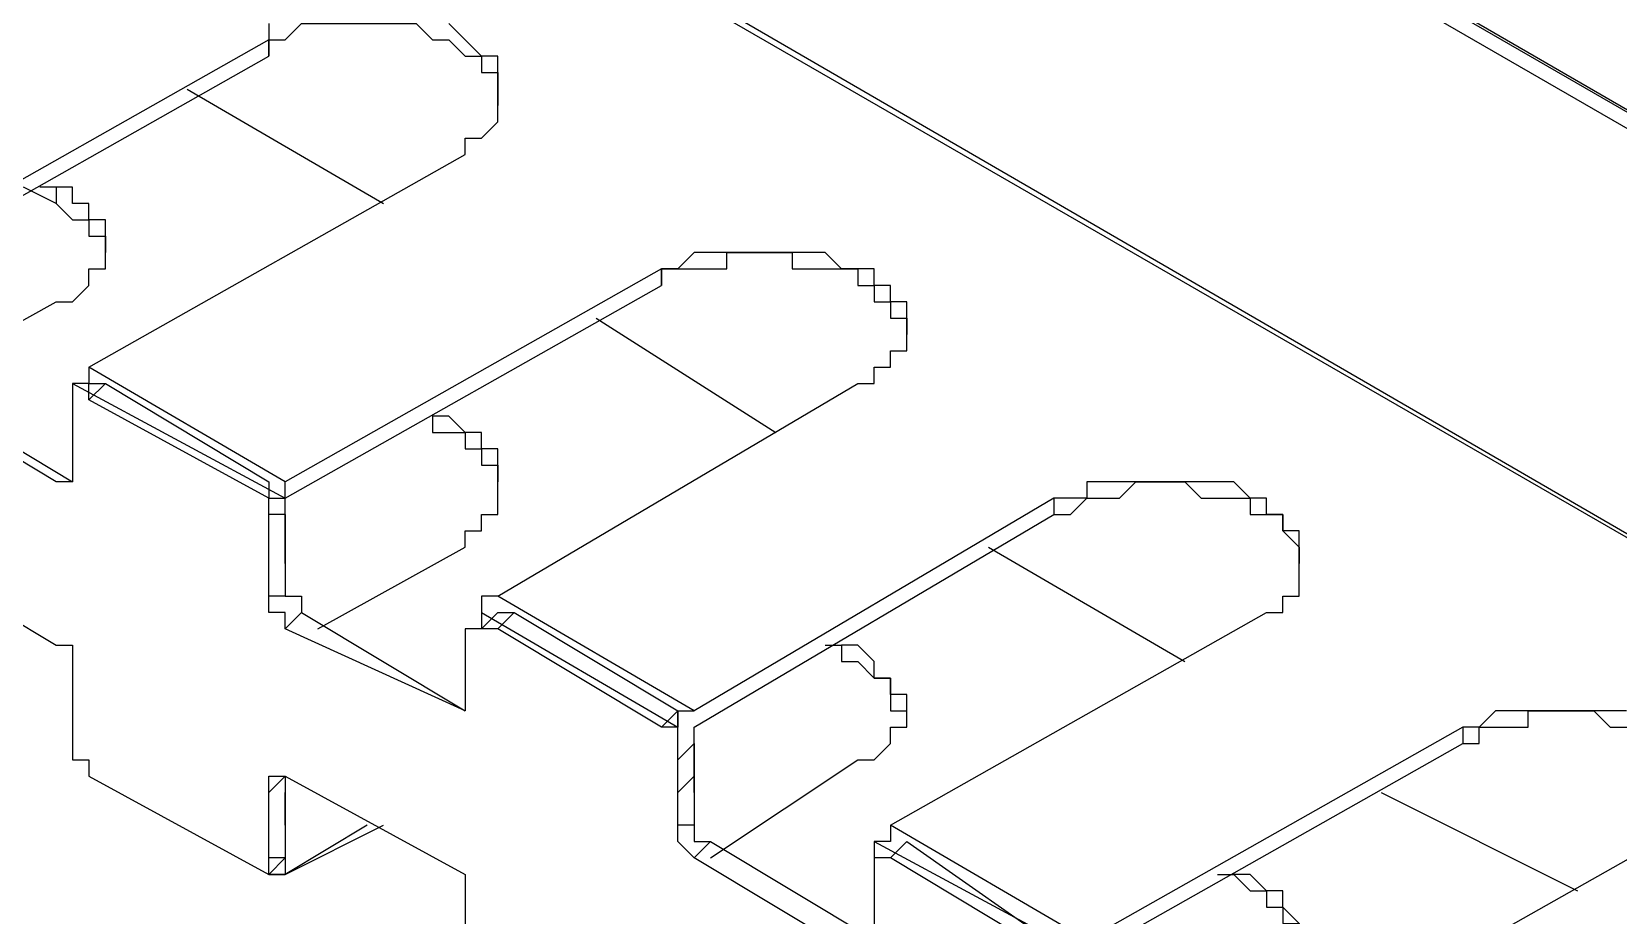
# Model space of a CAD drawing. Header units: millimetres. Extents: x 929 to 1725, y 58 to 532.
# Drawn here: x 1028.27 to 1039.62, y 146.19 to 152.51 of the extents above; entities that cross this region are included whole.
import ezdxf

# ---------------------------------------------------------------- set-up
doc = ezdxf.new("R2010")
doc.units = ezdxf.units.MM
doc.header["$MEASUREMENT"] = 0
doc.layers.add('TT-WIRE-EQPM', color=6, linetype='CONTINUOUS')

msp = doc.modelspace()

# ---------------------------------------------------------------- linework, layer by layer
at = {"layer": 'TT-WIRE-EQPM', "linetype": 'Continuous'}
for points in [[(1047.52181, 147.41979), (1025.86912, 159.94324)], [(1027.03953, 159.24099), (1027.62474, 158.88987), (1027.62474, 158.77283), (1027.62474, 158.77283), (1047.52181, 147.30275)], [(1027.74178, 158.88987), (1027.62474, 158.88987), (1047.52181, 147.41979)], [(1047.52181, 144.37671), (1026.92249, 156.31495), (1026.80545, 156.31495), (1047.52181, 144.37671)], [(1028.67811, 150.11175), (1031.37007, 151.63329), (1031.37007, 151.63329), (1031.37007, 151.75033), (1031.37007, 151.75033), (1031.48711, 151.75033), (1031.48711, 151.75033), (1031.60416, 151.86737), (1031.60416, 151.86737), (1031.60416, 151.86737), (1031.60416, 151.98441), (1031.60416, 151.98441), (1031.60416, 152.10146), (1031.60416, 152.2185), (1031.60416, 152.2185), (1031.60416, 152.33554), (1031.48711, 152.33554), (1031.48711, 152.33554), (1031.37007, 152.45258), (1031.37007, 152.45258), (1031.37007, 152.45258), (1031.25303, 152.56962)], [(1029.96557, 152.56962), (1029.96557, 152.45258)], [(1029.96557, 152.33554), (1029.96557, 152.45258), (1030.08261, 152.45258), (1030.08261, 152.45258), (1030.19966, 152.56962), (1030.43374, 152.56962), (1030.55078, 152.56962), (1030.78486, 152.56962), (1030.90191, 152.56962), (1031.01895, 152.56962), (1031.13599, 152.45258), (1031.13599, 152.45258), (1031.25303, 152.45258), (1031.37007, 152.33554), (1031.37007, 152.33554), (1031.37007, 152.33554), (1031.48711, 152.33554), (1031.48711, 152.2185), (1031.60416, 152.2185), (1031.60416, 152.10146), (1031.60416, 152.10146), (1031.60416, 151.98441)], [(1029.96557, 152.45258), (1027.27362, 150.93104)], [(1029.96557, 152.45258), (1029.96557, 152.33554)], [(1027.27362, 150.46287), (1027.27362, 150.814), (1029.96557, 152.33554)], [(1029.38036, 152.10146), (1030.78486, 151.28216)], [(1028.44403, 150.57991), (1028.56107, 150.57991), (1028.56107, 150.57991), (1028.67811, 150.69696), (1028.67811, 150.69696), (1028.67811, 150.69696), (1028.67811, 150.814), (1028.79516, 150.814), (1028.79516, 150.814), (1028.79516, 150.93104), (1028.79516, 151.04808), (1028.79516, 151.04808), (1028.79516, 151.16512), (1028.67811, 151.16512), (1028.67811, 151.16512), (1028.67811, 151.16512), (1028.67811, 151.28216), (1028.56107, 151.28216), (1028.56107, 151.39921), (1028.44403, 151.39921), (1028.44403, 151.28216), (1028.20995, 151.39921)], [(1028.44403, 151.39921), (1028.32699, 151.39921)], [(1028.44403, 151.28216), (1028.44403, 151.28216), (1028.56107, 151.16512), (1028.56107, 151.16512), (1028.67811, 151.16512), (1028.67811, 151.16512), (1028.67811, 151.04808), (1028.79516, 151.04808), (1028.79516, 150.93104)], [(1031.60416, 148.47317), (1034.17907, 149.99471), (1034.29611, 149.99471), (1034.29611, 150.11175), (1034.29611, 150.11175), (1034.41315, 150.11175), (1034.41315, 150.22879), (1034.41315, 150.22879), (1034.41315, 150.22879), (1034.5302, 150.22879), (1034.5302, 150.34583), (1034.5302, 150.34583), (1034.5302, 150.46287), (1034.5302, 150.57991), (1034.41315, 150.57991), (1034.41315, 150.57991), (1034.41315, 150.57991), (1034.41315, 150.69696), (1034.29611, 150.69696), (1034.29611, 150.69696), (1034.29611, 150.814), (1034.17907, 150.814), (1034.17907, 150.814), (1034.06203, 150.814), (1033.94499, 150.93104), (1033.94499, 150.93104), (1033.82795, 150.93104), (1033.1257, 150.93104), (1033.1257, 150.93104), (1033.00865, 150.93104), (1032.89161, 150.814), (1032.89161, 150.814), (1032.77457, 150.814)], [(1032.77457, 150.69696), (1032.77457, 150.814), (1032.89161, 150.814), (1032.89161, 150.814), (1033.00865, 150.814), (1033.00865, 150.814), (1033.24274, 150.814), (1033.24274, 150.93104), (1033.7109, 150.93104), (1033.7109, 150.814), (1033.94499, 150.814), (1033.94499, 150.814), (1034.06203, 150.814), (1034.06203, 150.814), (1034.17907, 150.814), (1034.17907, 150.69696), (1034.29611, 150.69696), (1034.29611, 150.69696), (1034.29611, 150.57991), (1034.41315, 150.57991), (1034.41315, 150.57991), (1034.41315, 150.57991), (1034.41315, 150.46287), (1034.5302, 150.46287), (1034.5302, 150.34583)], [(1032.77457, 150.814), (1030.08261, 149.29246)], [(1032.77457, 150.814), (1032.77457, 150.69696)], [(1027.27362, 150.69696), (1027.27362, 150.22879), (1027.27362, 150.11175), (1027.27362, 150.11175), (1027.27362, 150.11175), (1027.27362, 149.99471), (1027.39066, 149.99471), (1027.39066, 149.99471), (1028.56107, 149.29246)], [(1030.08261, 148.82429), (1030.08261, 149.17542), (1032.77457, 150.69696)], [(1027.39066, 149.99471), (1028.44403, 150.57991)], [(1032.3064, 150.46287), (1033.59386, 149.64358)], [(1028.67811, 150.11175), (1028.67811, 150.11175), (1028.67811, 149.99471), (1028.56107, 149.99471), (1028.56107, 149.99471), (1030.08261, 149.17542), (1030.08261, 149.17542), (1030.08261, 149.29246), (1030.08261, 149.29246), (1028.67811, 150.11175)], [(1034.17907, 145.89825), (1033.00865, 146.6005), (1032.89161, 146.71754), (1032.89161, 146.71754), (1032.89161, 146.71754), (1032.89161, 146.71754), (1032.89161, 146.83458), (1032.89161, 147.41979), (1032.89161, 147.41979), (1032.89161, 147.53683), (1032.77457, 147.53683), (1032.77457, 147.53683), (1032.77457, 147.53683), (1031.60416, 148.23908), (1031.48711, 148.23908), (1031.48711, 148.23908), (1031.37007, 148.23908), (1031.37007, 148.23908), (1031.37007, 147.65387), (1031.37007, 147.65387), (1031.37007, 147.65387), (1030.08261, 148.23908), (1030.08261, 148.35612), (1030.08261, 148.35612), (1030.08261, 148.35612), (1029.96557, 148.35612), (1029.96557, 148.47317), (1029.96557, 148.47317), (1029.96557, 149.05837), (1029.96557, 149.05837), (1029.96557, 149.05837), (1029.96557, 149.17542), (1029.96557, 149.17542), (1028.67811, 149.87767), (1028.67811, 149.99471), (1028.56107, 149.99471), (1028.56107, 149.87767), (1028.56107, 149.87767), (1028.56107, 149.29246), (1028.56107, 149.29246), (1028.56107, 149.29246), (1028.44403, 149.29246), (1027.27362, 149.99471)], [(1028.67811, 149.99471), (1028.56107, 149.99471)], [(1028.67811, 149.99471), (1028.79516, 149.99471), (1029.96557, 149.29246), (1029.96557, 149.29246), (1029.96557, 149.17542), (1030.08261, 149.17542)], [(1028.79516, 149.99471), (1028.67811, 149.87767)], [(1031.13599, 149.76062), (1031.13599, 149.76062), (1031.13599, 149.64358), (1031.25303, 149.64358), (1031.25303, 149.64358), (1031.37007, 149.64358), (1031.37007, 149.64358), (1031.37007, 149.64358), (1031.37007, 149.52654), (1031.48711, 149.52654), (1031.48711, 149.52654), (1031.48711, 149.52654), (1031.48711, 149.4095), (1031.60416, 149.4095), (1031.60416, 149.4095), (1031.60416, 149.4095), (1031.60416, 149.29246), (1031.60416, 149.29246)], [(1031.37007, 148.82429), (1031.37007, 148.94133), (1031.37007, 148.94133), (1031.48711, 148.94133), (1031.48711, 149.05837), (1031.48711, 149.05837), (1031.48711, 149.05837), (1031.60416, 149.05837), (1031.60416, 149.05837), (1031.60416, 149.17542), (1031.60416, 149.29246), (1031.60416, 149.4095), (1031.60416, 149.4095), (1031.60416, 149.4095), (1031.60416, 149.52654), (1031.60416, 149.52654), (1031.48711, 149.52654), (1031.48711, 149.64358), (1031.48711, 149.64358), (1031.48711, 149.64358), (1031.37007, 149.64358), (1031.37007, 149.64358), (1031.37007, 149.64358), (1031.25303, 149.76062), (1031.25303, 149.76062), (1031.13599, 149.76062), (1031.13599, 149.76062)], [(1028.56107, 149.29246), (1028.44403, 149.29246)], [(1029.96557, 149.29246), (1029.96557, 149.17542)], [(1034.41315, 146.83458), (1037.10511, 148.35612), (1037.10511, 148.35612), (1037.22215, 148.35612), (1037.22215, 148.47317), (1037.22215, 148.47317), (1037.22215, 148.47317), (1037.22215, 148.47317), (1037.22215, 148.47317), (1037.33919, 148.47317), (1037.33919, 148.59021), (1037.33919, 148.59021), (1037.33919, 148.70725), (1037.33919, 148.70725), (1037.33919, 148.82429), (1037.33919, 148.82429), (1037.33919, 148.94133), (1037.33919, 148.94133), (1037.22215, 148.94133), (1037.22215, 149.05837), (1037.22215, 149.05837), (1037.22215, 149.05837), (1037.22215, 149.05837), (1037.22215, 149.05837), (1037.10511, 149.05837), (1037.10511, 149.17542), (1036.98807, 149.17542), (1036.98807, 149.17542), (1036.98807, 149.17542), (1036.87103, 149.29246), (1036.75399, 149.29246), (1036.63694, 149.29246), (1036.05174, 149.29246), (1035.93469, 149.29246), (1035.81765, 149.29246), (1035.81765, 149.17542), (1035.70061, 149.17542), (1035.70061, 149.17542), (1035.58357, 149.17542)], [(1035.58357, 149.05837), (1035.70061, 149.05837), (1035.81765, 149.17542), (1035.81765, 149.17542), (1035.93469, 149.17542), (1036.05174, 149.17542), (1036.16878, 149.29246), (1036.5199, 149.29246), (1036.63694, 149.17542), (1036.75399, 149.17542), (1036.87103, 149.17542), (1036.98807, 149.17542), (1036.98807, 149.05837), (1037.10511, 149.05837), (1037.10511, 149.05837), (1037.22215, 149.05837), (1037.22215, 148.94133), (1037.22215, 148.94133), (1037.33919, 148.82429), (1037.33919, 148.82429), (1037.33919, 148.82429), (1037.33919, 148.70725)], [(1030.08261, 148.82429), (1030.08261, 149.17542)], [(1035.58357, 149.17542), (1033.00865, 147.65387)], [(1035.58357, 149.17542), (1035.58357, 149.05837)], [(1030.08261, 149.05837), (1029.96557, 149.05837)], [(1030.08261, 149.05837), (1030.08261, 148.47317), (1030.08261, 148.47317), (1030.08261, 148.47317), (1030.19966, 148.47317), (1030.19966, 148.35612), (1030.19966, 148.35612), (1031.37007, 147.65387)], [(1033.00865, 147.18571), (1033.00865, 147.53683), (1035.58357, 149.05837)], [(1027.27362, 148.82429), (1028.44403, 148.12204), (1028.44403, 148.12204), (1028.44403, 148.12204), (1028.56107, 148.12204), (1028.56107, 148.005), (1028.56107, 148.005), (1028.56107, 147.88796), (1028.56107, 147.88796), (1028.56107, 147.41979), (1028.56107, 147.30275), (1028.56107, 147.30275), (1028.67811, 147.30275), (1028.67811, 147.18571), (1029.96557, 146.48346), (1029.96557, 146.48346), (1029.96557, 146.6005), (1029.96557, 147.06867), (1029.96557, 147.18571), (1030.08261, 147.18571), (1030.08261, 147.18571), (1030.08261, 147.18571), (1031.37007, 146.48346), (1031.37007, 146.48346), (1031.37007, 146.48346), (1031.37007, 146.36642), (1031.37007, 146.36642), (1031.37007, 146.24938), (1031.37007, 145.78121)], [(1030.08261, 148.70725), (1030.08261, 148.82429), (1030.08261, 148.82429), (1030.08261, 148.82429)], [(1030.3167, 148.23908), (1031.37007, 148.82429)], [(1035.1154, 148.82429), (1036.5199, 148.005)], [(1030.08261, 148.47317), (1029.96557, 148.47317)], [(1031.60416, 148.47317), (1031.48711, 148.47317), (1031.48711, 148.35612), (1031.48711, 148.35612), (1031.48711, 148.35612), (1032.89161, 147.53683), (1032.89161, 147.53683), (1032.89161, 147.65387), (1033.00865, 147.65387), (1033.00865, 147.65387), (1031.60416, 148.47317)], [(1030.19966, 148.35612), (1030.08261, 148.23908)], [(1031.48711, 148.35612), (1031.48711, 148.23908)], [(1031.60416, 148.35612), (1031.48711, 148.23908)], [(1031.60416, 148.35612), (1031.7212, 148.35612), (1032.89161, 147.65387), (1032.89161, 147.65387), (1032.89161, 147.53683), (1032.89161, 147.53683)], [(1031.7212, 148.35612), (1031.60416, 148.23908)], [(1033.94499, 148.12204), (1034.06203, 148.12204), (1034.06203, 148.005), (1034.06203, 148.005), (1034.17907, 148.005), (1034.17907, 148.005), (1034.29611, 147.88796), (1034.29611, 147.88796), (1034.29611, 147.88796), (1034.29611, 147.88796), (1034.41315, 147.88796), (1034.41315, 147.77092), (1034.41315, 147.77092), (1034.41315, 147.65387), (1034.5302, 147.65387), (1034.5302, 147.65387), (1034.5302, 147.65387)], [(1034.17907, 147.30275), (1034.29611, 147.30275), (1034.29611, 147.30275), (1034.29611, 147.30275), (1034.41315, 147.41979), (1034.41315, 147.41979), (1034.41315, 147.53683), (1034.5302, 147.53683), (1034.5302, 147.77092), (1034.41315, 147.77092), (1034.41315, 147.88796), (1034.41315, 147.88796), (1034.29611, 147.88796), (1034.29611, 148.005), (1034.29611, 148.005), (1034.17907, 148.12204), (1034.06203, 148.12204), (1034.06203, 148.12204)], [(1032.89161, 147.65387), (1032.77457, 147.53683)], [(1039.68003, 147.65387), (1039.56298, 147.65387), (1039.3289, 147.65387), (1039.3289, 147.65387), (1039.21186, 147.65387), (1039.09482, 147.65387), (1038.86073, 147.65387), (1038.74369, 147.65387), (1038.74369, 147.65387), (1038.62665, 147.53683), (1038.62665, 147.53683), (1038.50961, 147.53683), (1038.50961, 147.53683)], [(1038.50961, 147.41979), (1038.62665, 147.41979), (1038.62665, 147.53683), (1038.74369, 147.53683), (1038.86073, 147.53683), (1038.97778, 147.53683), (1038.97778, 147.65387), (1039.44594, 147.65387), (1039.56298, 147.53683), (1039.56298, 147.53683), (1039.68003, 147.53683), (1039.79707, 147.53683), (1039.91411, 147.41979), (1039.91411, 147.41979), (1040.03115, 147.41979), (1040.03115, 147.30275), (1040.14819, 147.30275), (1040.14819, 147.30275), (1040.14819, 147.18571), (1040.14819, 147.18571), (1040.14819, 147.06867), (1040.14819, 147.06867), (1040.26523, 147.06867)], [(1032.89161, 147.06867), (1032.89161, 147.53683)], [(1038.50961, 147.53683), (1035.81765, 146.01529)], [(1038.50961, 147.53683), (1038.50961, 147.41979)], [(1033.00865, 147.41979), (1032.89161, 147.30275)], [(1033.00865, 147.41979), (1033.00865, 146.83458), (1033.00865, 146.83458), (1033.00865, 146.71754), (1033.00865, 146.71754), (1033.00865, 146.71754), (1033.1257, 146.71754), (1033.1257, 146.71754), (1034.29611, 146.01529)], [(1035.81765, 145.54713), (1035.81765, 145.89825), (1038.50961, 147.41979)], [(1033.1257, 146.6005), (1034.17907, 147.30275)], [(1030.08261, 147.18571), (1029.96557, 147.06867)], [(1030.08261, 147.18571), (1030.08261, 147.18571), (1030.08261, 146.6005)], [(1033.00865, 147.06867), (1033.00865, 147.06867), (1033.00865, 147.18571), (1032.89161, 147.06867)], [(1030.08261, 146.83458), (1030.08261, 146.95162), (1030.08261, 146.95162), (1030.08261, 147.06867)], [(1037.9244, 147.06867), (1039.3289, 146.36642)], [(1030.08261, 146.95162), (1030.08261, 146.48346)], [(1030.08261, 146.48346), (1030.78486, 146.83458)], [(1030.66782, 146.83458), (1030.08261, 146.48346)], [(1030.08261, 146.83458), (1030.08261, 146.48346)], [(1033.00865, 146.83458), (1032.89161, 146.83458)], [(1034.41315, 146.83458), (1034.41315, 146.71754), (1034.29611, 146.71754), (1034.29611, 146.71754), (1034.29611, 146.71754), (1035.81765, 145.89825), (1035.81765, 145.89825), (1035.81765, 145.89825), (1035.81765, 145.89825), (1035.81765, 145.89825), (1035.81765, 146.01529), (1034.41315, 146.83458)], [(1033.1257, 146.71754), (1033.00865, 146.6005)], [(1034.29611, 146.71754), (1034.29611, 146.6005)], [(1034.5302, 146.71754), (1034.41315, 146.6005), (1034.29611, 146.6005)], [(1034.5302, 146.71754), (1035.70061, 145.89825), (1035.81765, 145.89825), (1035.81765, 145.89825)], [(1037.22215, 145.196), (1039.91411, 146.71754)], [(1029.96557, 146.48346), (1030.08261, 146.6005)], [(1030.08261, 146.6005), (1029.96557, 146.6005)], [(1035.58357, 145.89825), (1034.41315, 146.6005), (1034.29611, 146.6005), (1034.29611, 146.6005), (1034.29611, 146.01529)], [(1029.96557, 146.48346), (1030.08261, 146.48346)], [(1030.08261, 146.48346), (1029.96557, 146.48346)], [(1036.75399, 146.48346), (1036.87103, 146.48346), (1036.98807, 146.36642), (1036.98807, 146.36642), (1036.98807, 146.36642), (1037.10511, 146.36642), (1037.10511, 146.24938), (1037.22215, 146.24938), (1037.22215, 146.24938), (1037.22215, 146.13233), (1037.22215, 146.13233), (1037.22215, 146.13233), (1037.33919, 146.13233), (1037.33919, 146.01529), (1037.33919, 146.01529), (1037.33919, 145.89825)], [(1037.33919, 146.13233), (1037.22215, 146.24938), (1037.22215, 146.24938), (1037.22215, 146.36642), (1037.10511, 146.36642), (1037.10511, 146.36642), (1036.98807, 146.48346), (1036.98807, 146.48346), (1036.98807, 146.48346), (1036.87103, 146.48346)]]:
    msp.add_lwpolyline(points, dxfattribs=at)

doc.saveas('drawing.dxf')
